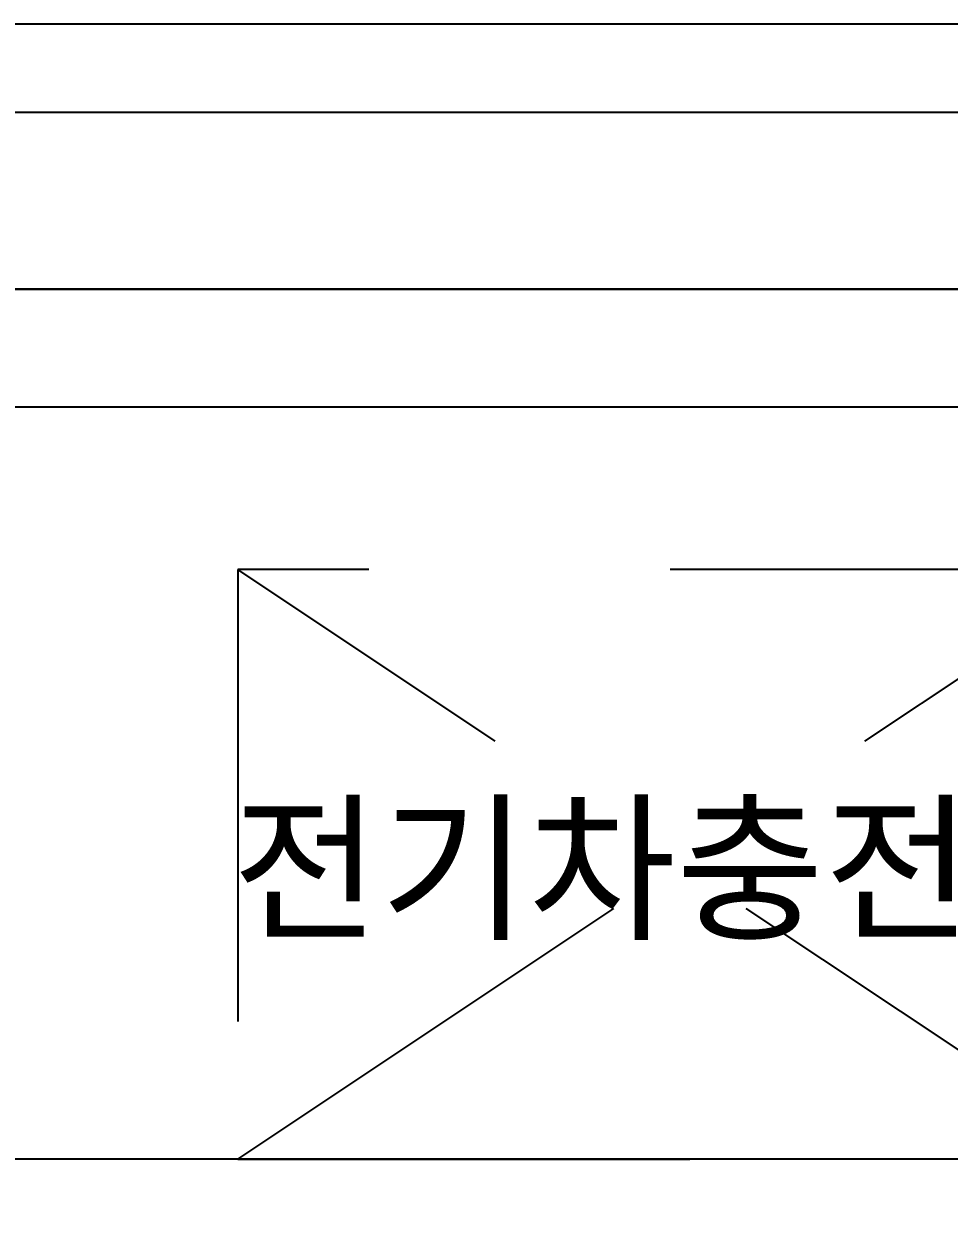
# Model space of a CAD drawing. Header units: millimetres. Extents: x -27671 to 122165, y 825 to 42056.
# Drawn here: x 55718.5 to 55749.19, y 18983.26 to 19022.88 of the extents above; entities that cross this region are included whole.
import ezdxf
from ezdxf.enums import TextEntityAlignment as Align

# ---------------------------------------------------------------- set-up
doc = ezdxf.new("R2010")
doc.units = ezdxf.units.MM
doc.header["$LTSCALE"] = 100
doc.header["$MEASUREMENT"] = 0
doc.linetypes.add('-HID', pattern=[2.5, 1.5, -1])
doc.layers.get('0').update_dxf_attribs({"linetype": 'CONTINUOUS'})
doc.layers.add('ELE9', color=9, linetype='CONTINUOUS')
doc.styles.add('나눔바른고딕', font='NanumBarunGothic.ttf')

# ---------------------------------------------------------------- blocks, each defined once
blk = doc.blocks.new('ggtyu')
at = {"layer": 'ELE9', "color": 253, "ltscale": 0.1}
for p, q in [((55669.833, 19022.882), (55752.49, 19022.882)), ((55666.899, 19019.948), (55752.49, 19019.948)), ((55661.03, 19014.079), (55752.49, 19014.079))]:
    blk.add_line(p, q, dxfattribs=at)
blk.add_lwpolyline([(55806.291, 19014.079), (55296.165, 19014.079), (55296.165, 18635.023), (55540.712, 18635.023), (55540.712, 18740.667), (55542.669, 18740.667, -0.414214), (55597.447, 18685.889), (55597.447, 18413.47)], format="xyb", dxfattribs=at)
for points in [[(55806.291, 19010.166), (55300.078, 19010.166), (55300.078, 18985.215)], [(55857.595, 18883.483), (55820.475, 18883.483), (55820.475, 18985.215), (55609.186, 18985.215), (55609.186, 18883.483), (55566.145, 18883.483), (55566.145, 18985.215), (55300.078, 18985.215)]]:
    blk.add_lwpolyline(points, dxfattribs=at)
at = {"layer": 'ELE9', "color": 253, "linetype": '-HID', "ltscale": 0.1}
blk.add_lwpolyline([(55725.59, 18985.215), (55754.936, 18985.215), (55754.936, 19004.778), (55725.59, 19004.778), (55725.59, 18985.215), (55754.936, 19004.778), (55754.936, 18985.215), (55725.59, 19004.778)], dxfattribs=at)
at = {"layer": 'ELE9', "color": 253, "style": '나눔바른고딕'}
blk.add_text('전기차충전소', height=3.9128, dxfattribs=at).set_placement((55740.133, 18994.908), align=Align.MIDDLE)

msp = doc.modelspace()

# ---------------------------------------------------------------- block references
msp.add_blockref('ggtyu', (0, 0))

doc.saveas('drawing.dxf')
